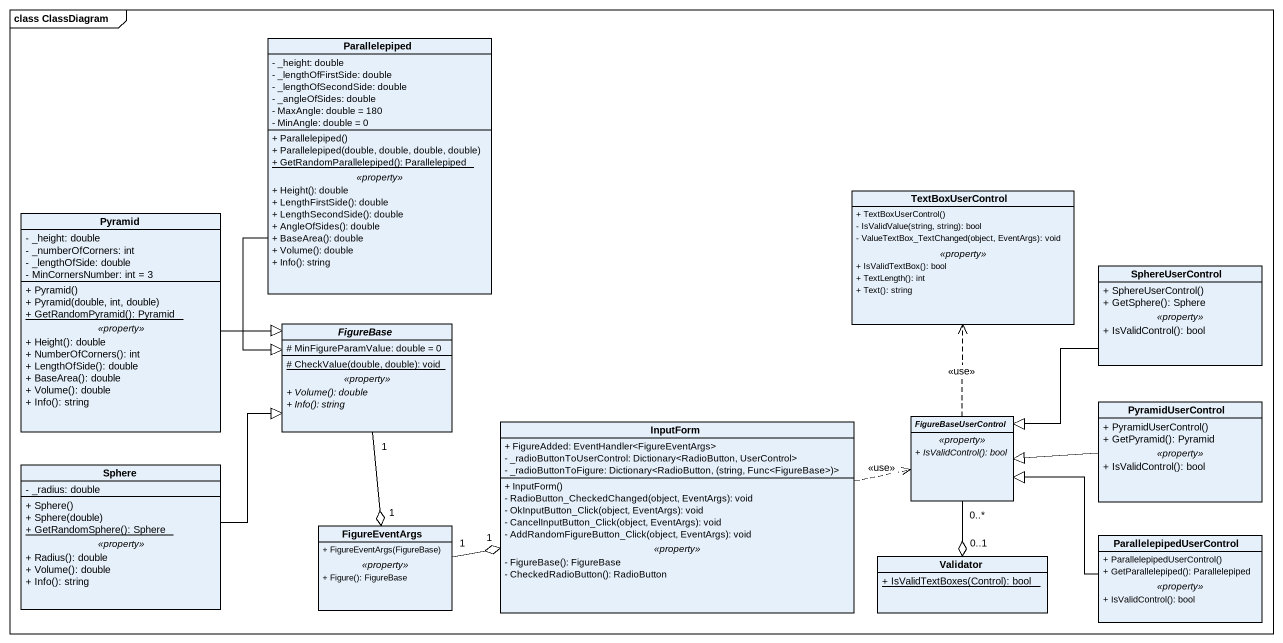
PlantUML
@startuml
mainframe class ClassDiagram
hide circle
hide empty members
skinparam classAttributeIconSize 0
class Parallelepiped {
  - _height: double
  - _lengthOfFirstSide: double
  - _lengthOfSecondSide: double
  - _angleOfSides: double
  - MaxAngle: double = 180
  - MinAngle: double = 0
  --
  + Parallelepiped()
  + Parallelepiped(double, double, double, double)
  {static} + GetRandomParallelepiped(): Parallelepiped
  .. <<property>> ..
  + Height(): double
  + LengthFirstSide(): double
  + LengthSecondSide(): double
  + AngleOfSides(): double
  + BaseArea(): double
  + Volume(): double
  + Info(): string
}
class TextBoxUserControl {
  + TextBoxUserControl()
  - IsValidValue(string, string): bool
  - ValueTextBox_TextChanged(object, EventArgs): void
  .. <<property>> ..
  + IsValidTextBox(): bool
  + TextLength(): int
  + Text(): string
}
class Pyramid {
  - _height: double
  - _numberOfCorners: int
  - _lengthOfSide: double
  - MinCornersNumber: int = 3
  --
  + Pyramid()
  + Pyramid(double, int, double)
  {static} + GetRandomPyramid(): Pyramid
  .. <<property>> ..
  + Height(): double
  + NumberOfCorners(): int
  + LengthOfSide(): double
  + BaseArea(): double
  + Volume(): double
  + Info(): string
}
class SphereUserControl {
  + SphereUserControl()
  + GetSphere(): Sphere
  .. <<property>> ..
  + IsValidControl(): bool
}
abstract class FigureBase {
  # MinFigureParamValue: double = 0
  --
  {static} # CheckValue(double, double): void
  .. <<property>> ..
  {abstract} + Volume(): double
  {abstract} + Info(): string
}
class InputForm {
  + FigureAdded: EventHandler<FigureEventArgs>
  - _radioButtonToUserControl: Dictionary<RadioButton, UserControl>
  {field} - _radioButtonToFigure: Dictionary<RadioButton, (string, Func<FigureBase>)>
  --
  + InputForm()
  - RadioButton_CheckedChanged(object, EventArgs): void
  - OkInputButton_Click(object, EventArgs): void
  - CancelInputButton_Click(object, EventArgs): void
  - AddRandomFigureButton_Click(object, EventArgs): void
  .. <<property>> ..
  - FigureBase(): FigureBase
  - CheckedRadioButton(): RadioButton
}
abstract class FigureBaseUserControl {
  .. <<property>> ..
  {abstract} + IsValidControl(): bool
}
class PyramidUserControl {
  + PyramidUserControl()
  + GetPyramid(): Pyramid
  .. <<property>> ..
  + IsValidControl(): bool
}
class Sphere {
  - _radius: double
  --
  + Sphere()
  + Sphere(double)
  {static} + GetRandomSphere(): Sphere
  .. <<property>> ..
  + Radius(): double
  + Volume(): double
  + Info(): string
}
class FigureEventArgs {
  + FigureEventArgs(FigureBase)
  .. <<property>> ..
  + Figure(): FigureBase
}
class ParallelepipedUserControl {
  + ParallelepipedUserControl()
  + GetParallelepiped(): Parallelepiped
  .. <<property>> ..
  + IsValidControl(): bool
}
class Validator {
  {static} + IsValidTextBoxes(Control): bool
}
Parallelepiped --|> FigureBase
Pyramid -right-|> FigureBase
SphereUserControl --|> FigureBaseUserControl
FigureBase "1" --o "1" FigureEventArgs
InputForm .right.> FigureBaseUserControl : <<use>>
FigureBaseUserControl .up.> TextBoxUserControl : <<use>>
FigureBaseUserControl "0..*" --o "0..1" Validator
PyramidUserControl -left-|> FigureBaseUserControl
Sphere -up-|> FigureBase
FigureEventArgs "1" -right-o "1" InputForm
ParallelepipedUserControl -left-|> FigureBaseUserControl
@enduml
